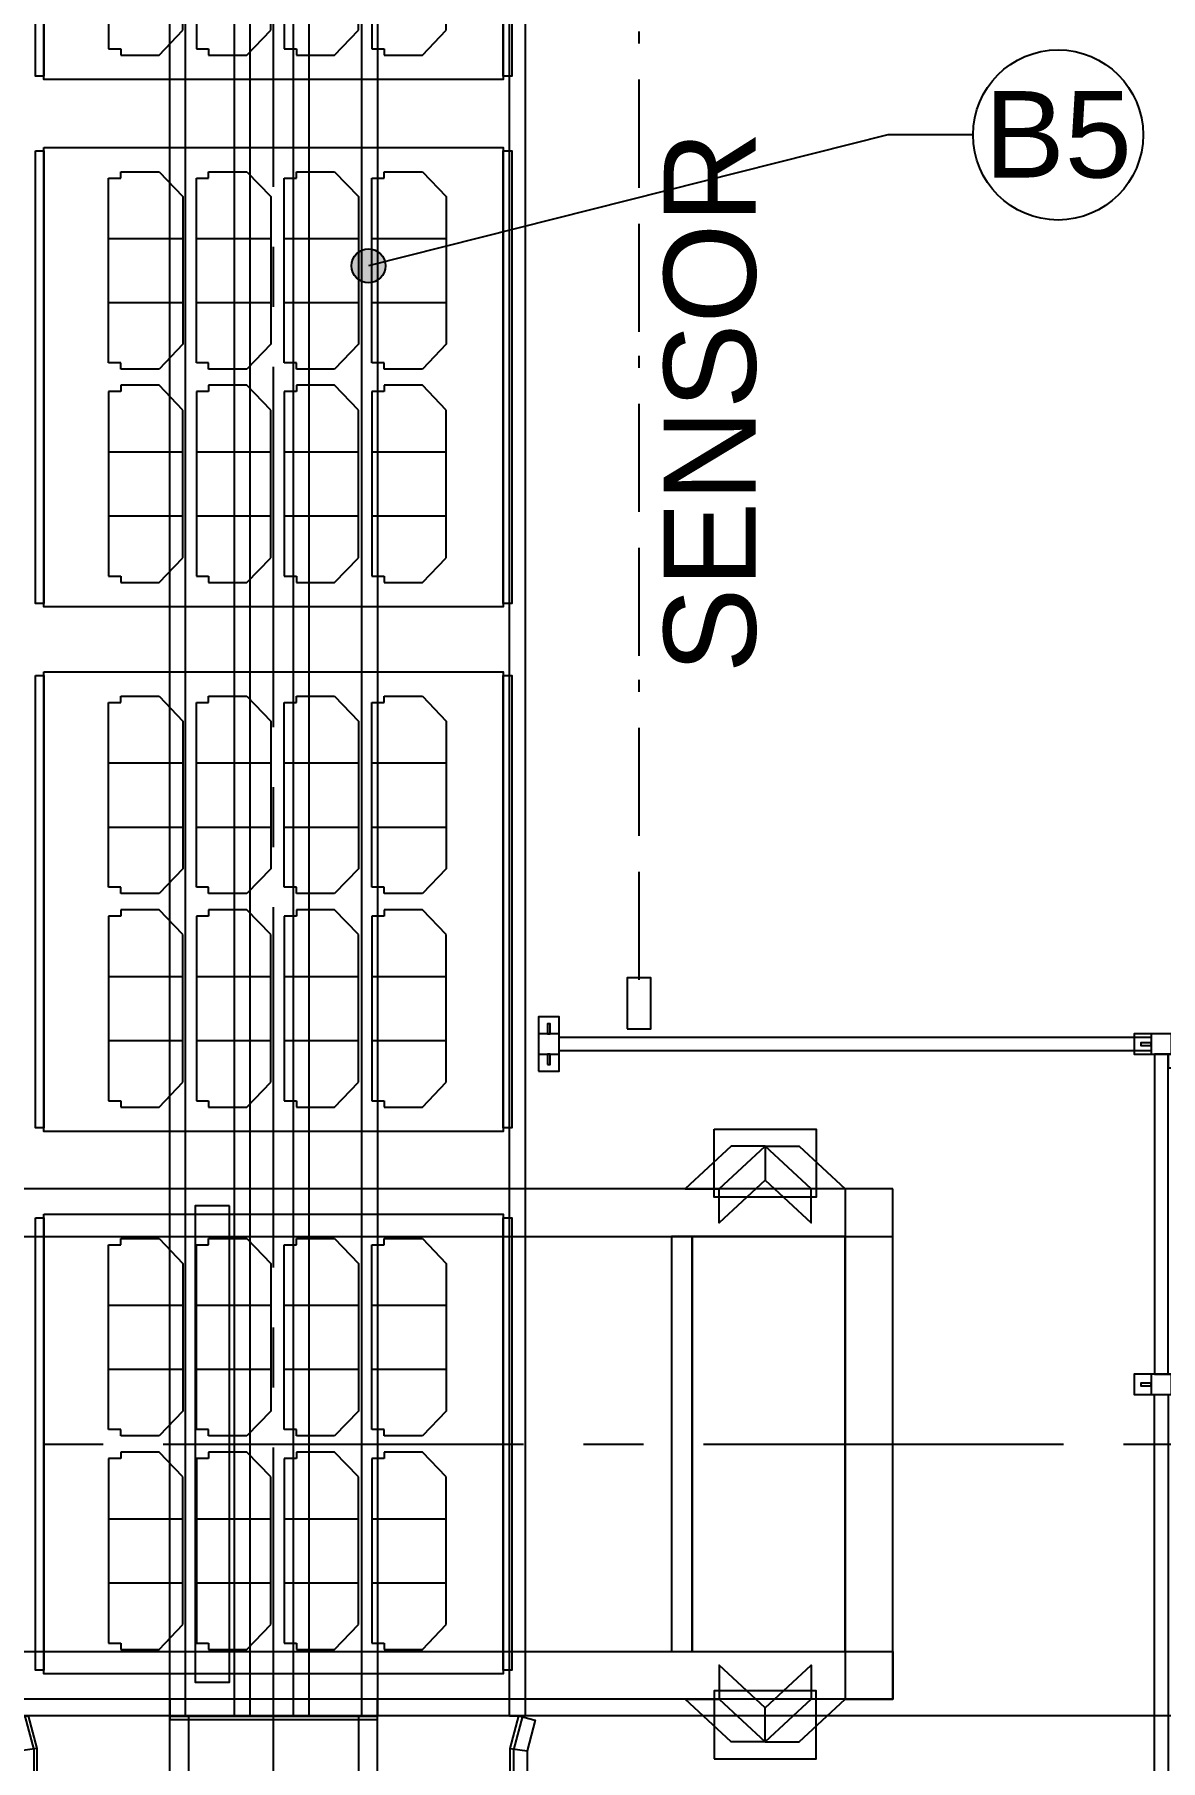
# Model space of a CAD drawing. Extents: x -115306 to 97263, y 46189 to 262006.
# Drawn here: x -39797 to -36488, y 240056 to 245128 of the extents above; entities that cross this region are included whole.
import ezdxf

# ---------------------------------------------------------------- set-up
doc = ezdxf.new("R2010")
doc.units = 0
doc.header["$LTSCALE"] = 508
for name, pattern in [('STYLE_02', [0.694427, 0.486069, -0.208359]), ('STYLE_06', [3.125, 2.083359, -0.347214, 0.347214, -0.347214]), ('STYLE_07', [1.875, 0.625, -0.208282, 0.625, -0.208359, 0.069427, -0.138931])]:
    doc.linetypes.add(name, pattern=pattern)
doc.layers.add('CERCHAS', color=211, linetype='CONTINUOUS')
doc.layers.add('INSTALACION_NUEVA', color=7, linetype='CONTINUOUS')
doc.styles.add('ARIAL', font='arial.ttf')

# ---------------------------------------------------------------- blocks, each defined once
blk = doc.blocks.new('*U509')
at = {"layer": 'INSTALACION_NUEVA', "color": 7, "linetype": 'Continuous'}
for points in [[(-14194.3, 16264), (-14194.3, 16364), (-14329.3, 16489), (-14329.3, 16389)], [(-14194.3, 16264), (-14194.3, 16364), (-14059.3, 16489), (-14059.3, 16389)], [(-14429.3, 16389), (-14329.3, 16389), (-14194.3, 16264), (-14294.3, 16264)], [(-14344.3, 16214), (-14044.3, 16214), (-14044.3, 16414), (-14344.3, 16414)], [(-13959.3, 16389), (-14059.3, 16389), (-14194.3, 16264), (-14094.3, 16264)]]:
    blk.add_lwpolyline(points, close=True, dxfattribs=at)
blk = doc.blocks.new('*U510')
at = {"layer": 'INSTALACION_NUEVA', "color": 7, "linetype": 'Continuous'}
for points in [[(-14344.3, 18064), (-14044.3, 18064), (-14044.3, 17864), (-14344.3, 17864)], [(-14429.3, 17889), (-14329.3, 17889), (-14194.3, 18014), (-14294.3, 18014)], [(-14194.3, 18014), (-14194.3, 17914), (-14329.3, 17789), (-14329.3, 17889)], [(-13959.3, 17889), (-14059.3, 17889), (-14194.3, 18014), (-14094.3, 18014)], [(-14194.3, 18014), (-14194.3, 17914), (-14059.3, 17789), (-14059.3, 17889)]]:
    blk.add_lwpolyline(points, close=True, dxfattribs=at)
blk = doc.blocks.new('*U512')
at = {"layer": 'INSTALACION_NUEVA', "color": 7, "linetype": 'Continuous'}
for points in [[(-13819.3, 17889), (-19369.3, 17889), (-19369.3, 17749), (-13819.3, 17749)], [(-13819.3, 17889), (-13959.3, 17889), (-13959.3, 16389), (-13819.3, 16389)], [(-15769.3, 17839), (-15869.3, 17839), (-15869.3, 16439), (-15769.3, 16439)], [(-14409.3, 17749), (-14469.3, 17749), (-14469.3, 16529), (-14409.3, 16529)], [(-13959.3, 17749), (-14409.3, 17749), (-14409.3, 16529), (-13959.3, 16529)], [(-13819.3, 16389), (-19369.3, 16389), (-19369.3, 16529), (-13819.3, 16529)]]:
    blk.add_lwpolyline(points, close=True, dxfattribs=at)
at = {"layer": 'INSTALACION_NUEVA', "color": 7}
for name in ['*U510', '*U509']:
    blk.add_blockref(name, (0, 0), dxfattribs=at)
blk = doc.blocks.new('*U291')
at = {"layer": 'INSTALACION_NUEVA', "color": 1, "linetype": 'Continuous'}
for p, q in [((-16124.3, 17096.7), (-16124.3, 16554.1)), ((-16088.3, 17096.7), (-16124.3, 17096.7)), ((-16088.3, 17115.4), (-16088.3, 17096.7)), ((-16054.6, 17115.4), (-16088.3, 17115.4)), ((-16009.6, 17115.4), (-16054.6, 17115.4)), ((-15975.8, 17115.4), (-16009.6, 17115.4)), ((-15905.6, 17042.4), (-15975.8, 17115.4)), ((-15905.6, 16608.4), (-15905.6, 17042.4)), ((-16124.3, 16919.6), (-15905.6, 16919.6)), ((-16124.3, 16731.2), (-15905.6, 16731.2)), ((-15975.8, 16535.4), (-15905.6, 16608.4)), ((-16124.3, 16554.1), (-16088.3, 16554.1)), ((-16088.3, 16554.1), (-16088.3, 16535.4)), ((-16088.3, 16535.4), (-16054.6, 16535.4)), ((-16054.6, 16535.4), (-16009.6, 16535.4)), ((-16009.6, 16535.4), (-15975.8, 16535.4))]:
    blk.add_line(p, q, dxfattribs=at)
blk = doc.blocks.new('*U292')
at = {"layer": 'INSTALACION_NUEVA', "color": 1, "linetype": 'Continuous'}
for p, q in [((-15866.3, 17096.7), (-15866.3, 16554.1)), ((-15830.3, 17096.7), (-15866.3, 17096.7)), ((-15830.3, 17115.4), (-15830.3, 17096.7)), ((-15796.6, 17115.4), (-15830.3, 17115.4)), ((-15751.6, 17115.4), (-15796.6, 17115.4)), ((-15717.8, 17115.4), (-15751.6, 17115.4)), ((-15647.6, 17042.4), (-15717.8, 17115.4)), ((-15647.6, 16608.4), (-15647.6, 17042.4)), ((-15866.3, 16919.6), (-15647.6, 16919.6)), ((-15866.3, 16731.2), (-15647.6, 16731.2)), ((-15717.8, 16535.4), (-15647.6, 16608.4)), ((-15866.3, 16554.1), (-15830.3, 16554.1)), ((-15830.3, 16554.1), (-15830.3, 16535.4)), ((-15830.3, 16535.4), (-15796.6, 16535.4)), ((-15796.6, 16535.4), (-15751.6, 16535.4)), ((-15751.6, 16535.4), (-15717.8, 16535.4))]:
    blk.add_line(p, q, dxfattribs=at)
blk = doc.blocks.new('*U293')
at = {"layer": 'INSTALACION_NUEVA', "color": 1, "linetype": 'Continuous'}
for p, q in [((-15608.3, 17096.7), (-15608.3, 16554.1)), ((-15572.3, 17096.7), (-15608.3, 17096.7)), ((-15572.3, 17115.4), (-15572.3, 17096.7)), ((-15538.6, 17115.4), (-15572.3, 17115.4)), ((-15493.6, 17115.4), (-15538.6, 17115.4)), ((-15459.8, 17115.4), (-15493.6, 17115.4)), ((-15389.6, 17042.4), (-15459.8, 17115.4)), ((-15389.6, 16608.4), (-15389.6, 17042.4)), ((-15608.3, 16919.6), (-15389.6, 16919.6)), ((-15608.3, 16731.2), (-15389.6, 16731.2)), ((-15459.8, 16535.4), (-15389.6, 16608.4)), ((-15608.3, 16554.1), (-15572.3, 16554.1)), ((-15572.3, 16554.1), (-15572.3, 16535.4)), ((-15572.3, 16535.4), (-15538.6, 16535.4)), ((-15538.6, 16535.4), (-15493.6, 16535.4)), ((-15493.6, 16535.4), (-15459.8, 16535.4))]:
    blk.add_line(p, q, dxfattribs=at)
blk = doc.blocks.new('*U294')
at = {"layer": 'INSTALACION_NUEVA', "color": 1, "linetype": 'Continuous'}
for p, q in [((-15350.3, 17096.7), (-15350.3, 16554.1)), ((-15314.3, 17096.7), (-15350.3, 17096.7)), ((-15314.3, 17115.4), (-15314.3, 17096.7)), ((-15280.6, 17115.4), (-15314.3, 17115.4)), ((-15235.6, 17115.4), (-15280.6, 17115.4)), ((-15201.8, 17115.4), (-15235.6, 17115.4)), ((-15131.6, 17042.4), (-15201.8, 17115.4)), ((-15131.6, 16608.4), (-15131.6, 17042.4)), ((-15350.3, 16919.6), (-15131.6, 16919.6)), ((-15350.3, 16731.2), (-15131.6, 16731.2)), ((-15201.8, 16535.4), (-15131.6, 16608.4)), ((-15350.3, 16554.1), (-15314.3, 16554.1)), ((-15314.3, 16554.1), (-15314.3, 16535.4)), ((-15314.3, 16535.4), (-15280.6, 16535.4)), ((-15280.6, 16535.4), (-15235.6, 16535.4)), ((-15235.6, 16535.4), (-15201.8, 16535.4))]:
    blk.add_line(p, q, dxfattribs=at)
blk = doc.blocks.new('*U295')
at = {"layer": 'INSTALACION_NUEVA', "color": 1}
for name in ['*U291', '*U292', '*U293', '*U294']:
    blk.add_blockref(name, (0, 0), dxfattribs=at)
blk = doc.blocks.new('*U296')
at = {"layer": 'INSTALACION_NUEVA', "color": 1, "linetype": 'Continuous'}
for p, q in [((-16124.3, 17724), (-16088.3, 17724)), ((-16124.3, 17181.4), (-16124.3, 17724)), ((-16088.3, 17742.7), (-16054.6, 17742.7)), ((-16088.3, 17724), (-16088.3, 17742.7)), ((-16054.6, 17742.7), (-16009.6, 17742.7)), ((-16009.6, 17742.7), (-15975.8, 17742.7)), ((-15975.8, 17742.7), (-15905.6, 17669.7)), ((-15905.6, 17669.7), (-15905.6, 17235.6)), ((-16124.3, 17546.8), (-15905.6, 17546.8)), ((-16124.3, 17358.5), (-15905.6, 17358.5)), ((-15905.6, 17235.6), (-15975.8, 17162.7)), ((-16088.3, 17181.4), (-16124.3, 17181.4)), ((-16088.3, 17162.7), (-16088.3, 17181.4)), ((-16054.6, 17162.7), (-16088.3, 17162.7)), ((-16009.6, 17162.7), (-16054.6, 17162.7)), ((-15975.8, 17162.7), (-16009.6, 17162.7))]:
    blk.add_line(p, q, dxfattribs=at)
blk = doc.blocks.new('*U297')
at = {"layer": 'INSTALACION_NUEVA', "color": 1, "linetype": 'Continuous'}
for p, q in [((-15866.3, 17724), (-15830.3, 17724)), ((-15866.3, 17181.4), (-15866.3, 17724)), ((-15830.3, 17742.7), (-15796.6, 17742.7)), ((-15830.3, 17724), (-15830.3, 17742.7)), ((-15796.6, 17742.7), (-15751.6, 17742.7)), ((-15751.6, 17742.7), (-15717.8, 17742.7)), ((-15717.8, 17742.7), (-15647.6, 17669.7)), ((-15647.6, 17669.7), (-15647.6, 17235.6)), ((-15866.3, 17546.8), (-15647.6, 17546.8)), ((-15866.3, 17358.5), (-15647.6, 17358.5)), ((-15647.6, 17235.6), (-15717.8, 17162.7)), ((-15830.3, 17181.4), (-15866.3, 17181.4)), ((-15830.3, 17162.7), (-15830.3, 17181.4)), ((-15796.6, 17162.7), (-15830.3, 17162.7)), ((-15751.6, 17162.7), (-15796.6, 17162.7)), ((-15717.8, 17162.7), (-15751.6, 17162.7))]:
    blk.add_line(p, q, dxfattribs=at)
blk = doc.blocks.new('*U298')
at = {"layer": 'INSTALACION_NUEVA', "color": 1, "linetype": 'Continuous'}
for p, q in [((-15608.3, 17724), (-15572.3, 17724)), ((-15608.3, 17181.4), (-15608.3, 17724)), ((-15572.3, 17742.7), (-15538.6, 17742.7)), ((-15572.3, 17724), (-15572.3, 17742.7)), ((-15538.6, 17742.7), (-15493.6, 17742.7)), ((-15493.6, 17742.7), (-15459.8, 17742.7)), ((-15459.8, 17742.7), (-15389.6, 17669.7)), ((-15389.6, 17669.7), (-15389.6, 17235.6)), ((-15608.3, 17546.8), (-15389.6, 17546.8)), ((-15608.3, 17358.5), (-15389.6, 17358.5)), ((-15389.6, 17235.6), (-15459.8, 17162.7)), ((-15572.3, 17181.4), (-15608.3, 17181.4)), ((-15572.3, 17162.7), (-15572.3, 17181.4)), ((-15538.6, 17162.7), (-15572.3, 17162.7)), ((-15493.6, 17162.7), (-15538.6, 17162.7)), ((-15459.8, 17162.7), (-15493.6, 17162.7))]:
    blk.add_line(p, q, dxfattribs=at)
blk = doc.blocks.new('*U299')
at = {"layer": 'INSTALACION_NUEVA', "color": 1, "linetype": 'Continuous'}
for p, q in [((-15350.3, 17724), (-15314.3, 17724)), ((-15350.3, 17181.4), (-15350.3, 17724)), ((-15314.3, 17742.7), (-15280.6, 17742.7)), ((-15314.3, 17724), (-15314.3, 17742.7)), ((-15280.6, 17742.7), (-15235.6, 17742.7)), ((-15235.6, 17742.7), (-15201.8, 17742.7)), ((-15201.8, 17742.7), (-15131.6, 17669.7)), ((-15131.6, 17669.7), (-15131.6, 17235.6)), ((-15350.3, 17546.8), (-15131.6, 17546.8)), ((-15350.3, 17358.5), (-15131.6, 17358.5)), ((-15131.6, 17235.6), (-15201.8, 17162.7)), ((-15314.3, 17181.4), (-15350.3, 17181.4)), ((-15314.3, 17162.7), (-15314.3, 17181.4)), ((-15280.6, 17162.7), (-15314.3, 17162.7)), ((-15235.6, 17162.7), (-15280.6, 17162.7)), ((-15201.8, 17162.7), (-15235.6, 17162.7))]:
    blk.add_line(p, q, dxfattribs=at)
blk = doc.blocks.new('*U300')
at = {"layer": 'INSTALACION_NUEVA', "color": 1}
for name in ['*U296', '*U297', '*U298', '*U299']:
    blk.add_blockref(name, (0, 0), dxfattribs=at)
blk = doc.blocks.new('*U301')
at = {"layer": 'INSTALACION_NUEVA', "color": 4, "linetype": 'Continuous'}
for points in [[(-16339.3, 17804), (-16314.3, 17804), (-16314.3, 16474), (-16339.3, 16474)], [(-16314.3, 17814), (-14964.3, 17814), (-14964.3, 16464), (-16314.3, 16464)], [(-14964.3, 17804), (-14939.3, 17804), (-14939.3, 16474), (-14964.3, 16474)]]:
    blk.add_lwpolyline(points, close=True, dxfattribs=at)
at = {"layer": 'INSTALACION_NUEVA', "color": 4}
for name in ['*U300', '*U295']:
    blk.add_blockref(name, (0, 0), dxfattribs=at)
blk = doc.blocks.new('*U287')
at = {"layer": 'INSTALACION_NUEVA', "color": 7, "linetype": 'Continuous'}
for points in [[(-15899.3, 25189), (-15899.3, 16339), (-15944.3, 16339), (-15944.3, 25189)], [(-15708.6, 25189), (-15708.6, 16339), (-15754.6, 16339), (-15754.6, 25189)], [(-15535.6, 25189), (-15535.6, 16339), (-15580.6, 16339), (-15580.6, 25189)], [(-15334.3, 25189), (-15334.3, 16339), (-15380.3, 16339), (-15380.3, 25189)], [(-14945.6, 16339), (-14945.6, 22289), (-14899.6, 22289), (-14899.6, 16339)], [(-15334.3, 16389), (-15944.3, 16389), (-15944.3, 16339), (-15334.3, 16339)]]:
    blk.add_lwpolyline(points, close=True, dxfattribs=at)
blk = doc.blocks.new('*U288')
at = {"layer": 'INSTALACION_NUEVA', "color": 4}
blk.add_blockref('*U287', (0, 0), dxfattribs=at)
blk = doc.blocks.new('*U273')
at = {"layer": 'INSTALACION_NUEVA', "color": 5, "linetype": 'Continuous'}
for points in [[(-12950.2, 18284.2), (-12950.2, 18344.2), (-13110.2, 18344.2), (-13110.2, 18284.2)], [(-13060.2, 18310.2), (-13060.2, 18318.2), (-13090.2, 18318.2), (-13090.2, 18310.2)], [(-13000.2, 18284.2), (-13000.2, 18344.2), (-13060.2, 18344.2), (-13060.2, 18284.2)], [(-12970.2, 18310.2), (-12970.2, 18318.2), (-13000.2, 18318.2), (-13000.2, 18310.2)]]:
    blk.add_lwpolyline(points, close=True, dxfattribs=at)
blk = doc.blocks.new('*U274')
at = {"layer": 'INSTALACION_NUEVA', "color": 5, "linetype": 'Continuous'}
for points in [[(-12950.2, 17284.2), (-12950.2, 17344.2), (-13110.2, 17344.2), (-13110.2, 17284.2)], [(-13060.2, 17310.2), (-13060.2, 17318.2), (-13090.2, 17318.2), (-13090.2, 17310.2)], [(-13000.2, 17284.2), (-13000.2, 17344.2), (-13060.2, 17344.2), (-13060.2, 17284.2)], [(-12970.2, 17310.2), (-12970.2, 17318.2), (-13000.2, 17318.2), (-13000.2, 17310.2)]]:
    blk.add_lwpolyline(points, close=True, dxfattribs=at)
blk = doc.blocks.new('*U275')
at = {"layer": 'INSTALACION_NUEVA', "color": 5, "linetype": 'Continuous'}
for points in [[(-12950.2, 15784.2), (-12950.2, 15844.2), (-13110.2, 15844.2), (-13110.2, 15784.2)], [(-13000.2, 15784.2), (-13000.2, 15844.2), (-13060.2, 15844.2), (-13060.2, 15784.2)], [(-13060.2, 15810.2), (-13060.2, 15818.2), (-13090.2, 15818.2), (-13090.2, 15810.2)], [(-12970.2, 15810.2), (-12970.2, 15818.2), (-13000.2, 15818.2), (-13000.2, 15810.2)]]:
    blk.add_lwpolyline(points, close=True, dxfattribs=at)
blk = doc.blocks.new('*U276')
at = {"layer": 'INSTALACION_NUEVA', "color": 5, "linetype": 'Continuous'}
blk.add_lwpolyline([(-13010.2, 18284.2), (-13050.2, 18284.2), (-13050.2, 17344.2), (-13010.2, 17344.2)], close=True, dxfattribs=at)
at = {"layer": 'INSTALACION_NUEVA', "color": 4, "linetype": 'STYLE_02'}
blk.add_lwpolyline([(-13010.2, 18284.2), (-13010.2, 18244.2), (-12070.2, 18244.2), (-12070.2, 18284.2)], close=True, dxfattribs=at)
blk.add_arc((-13010.2, 18284.2), 940, 270, 0, dxfattribs=at)
blk = doc.blocks.new('*U277')
at = {"layer": 'INSTALACION_NUEVA', "color": 5, "linetype": 'Continuous'}
for points in [[(-14860.2, 15734.2), (-14800.2, 15734.2), (-14800.2, 15894.2), (-14860.2, 15894.2)], [(-14860.2, 15784.2), (-14800.2, 15784.2), (-14800.2, 15844.2), (-14860.2, 15844.2)], [(-14834.2, 15844.2), (-14826.2, 15844.2), (-14826.2, 15874.2), (-14834.2, 15874.2)], [(-14834.2, 15754.2), (-14826.2, 15754.2), (-14826.2, 15784.2), (-14834.2, 15784.2)]]:
    blk.add_lwpolyline(points, close=True, dxfattribs=at)
blk = doc.blocks.new('*U278')
at = {"layer": 'INSTALACION_NUEVA', "color": 5, "linetype": 'Continuous'}
for points in [[(-14860.2, 18234.2), (-14800.2, 18234.2), (-14800.2, 18394.2), (-14860.2, 18394.2)], [(-14834.2, 18344.2), (-14826.2, 18344.2), (-14826.2, 18374.2), (-14834.2, 18374.2)], [(-14860.2, 18284.2), (-14800.2, 18284.2), (-14800.2, 18344.2), (-14860.2, 18344.2)], [(-14834.2, 18254.2), (-14826.2, 18254.2), (-14826.2, 18284.2), (-14834.2, 18284.2)]]:
    blk.add_lwpolyline(points, close=True, dxfattribs=at)
blk = doc.blocks.new('*U279')
at = {"layer": 'INSTALACION_NUEVA', "color": 5, "linetype": 'Continuous'}
for points in [[(-14800.2, 18334.2), (-13060.2, 18334.2), (-13060.2, 18294.2), (-14800.2, 18294.2)], [(-13050.2, 15844.2), (-13050.2, 17284.2), (-13010.2, 17284.2), (-13010.2, 15844.2)], [(-14800.2, 15834.2), (-13060.2, 15834.2), (-13060.2, 15794.2), (-14800.2, 15794.2)]]:
    blk.add_lwpolyline(points, close=True, dxfattribs=at)
at = {"layer": 'INSTALACION_NUEVA', "color": 4}
for name in ['*U278', '*U273', '*U274', '*U277', '*U275']:
    blk.add_blockref(name, (0, 0), dxfattribs=at)
at = {"layer": 'INSTALACION_NUEVA', "color": 7}
blk.add_blockref('*U276', (0, 0), dxfattribs=at)
blk = doc.blocks.new('*U280')
at = {"layer": 'INSTALACION_NUEVA', "color": 7, "linetype": 'Continuous'}
for p, q in [((-15334.3, 15134.9), (-14781.8, 15134.9)), ((-14816.8, 15029.9), (-15334.3, 15029.9))]:
    blk.add_line(p, q, dxfattribs=at)
for points in [[(-15334.3, 15022.4), (-15334.3, 15142.4), (-14779.3, 15142.4), (-14819.3, 15022.4)], [(-14779.3, 15142.4), (-14819.3, 15022.4), (-14809.2, 15019), (-14769.2, 15139)]]:
    blk.add_lwpolyline(points, close=True, dxfattribs=at)
blk = doc.blocks.new('*U281')
at = {"layer": 'INSTALACION_NUEVA', "color": 7, "linetype": 'Continuous'}
for p, q in [((-16461.8, 15641.5), (-15944.3, 15641.5)), ((-15944.3, 15536.5), (-16496.8, 15536.5))]:
    blk.add_line(p, q, dxfattribs=at)
for points in [[(-16499.3, 15529), (-16459.3, 15649), (-16469.5, 15652.4), (-16509.5, 15532.4)], [(-15944.3, 15649), (-15944.3, 15529), (-16499.3, 15529), (-16459.3, 15649)]]:
    blk.add_lwpolyline(points, close=True, dxfattribs=at)
blk = doc.blocks.new('*U282')
at = {"layer": 'INSTALACION_NUEVA', "color": 7, "linetype": 'Continuous'}
blk.add_line((-16354.7, 11639), (-16354.7, 12439), dxfattribs=at)
blk.add_lwpolyline([(-16397.1, 12439), (-16347.1, 12439), (-16347.1, 11650.4), (-16347.1, 11639), (-16397.1, 11639), (-16397.1, 11650.4)], close=True, dxfattribs=at)
blk = doc.blocks.new('*U283')
at = {"layer": 'INSTALACION_NUEVA', "color": 7, "linetype": 'Continuous'}
blk.add_line((-14924, 11639), (-14924, 12439), dxfattribs=at)
blk.add_lwpolyline([(-14881.5, 12439), (-14931.5, 12439), (-14931.5, 11650.4), (-14931.5, 11639), (-14881.5, 11639), (-14881.5, 11650.4)], close=True, dxfattribs=at)
blk = doc.blocks.new('*U284')
at = {"layer": 'INSTALACION_NUEVA', "color": 7, "linetype": 'Continuous'}
for p, q in [((-14908.1, 16339.2), (-14934.3, 16240.3)), ((-14944.3, 16244), (-14894.3, 16237.5)), ((-14934.3, 16240.3), (-14934.3, 14144))]:
    blk.add_line(p, q, dxfattribs=at)
blk.add_lwpolyline([(-14918.7, 16340.7), (-14870.3, 16327.9), (-14894.3, 16237.5), (-14894.3, 14844), (-14894.3, 14144), (-14944.3, 14144), (-14944.3, 14844), (-14944.3, 16244)], close=True, dxfattribs=at)
blk = doc.blocks.new('*U285')
at = {"layer": 'INSTALACION_NUEVA', "color": 7, "linetype": 'Continuous'}
for p, q in [((-16370.6, 16339.2), (-16344.3, 16240.3)), ((-16334.3, 16244), (-16384.3, 16237.5)), ((-16344.3, 16240.3), (-16344.3, 14144))]:
    blk.add_line(p, q, dxfattribs=at)
blk.add_lwpolyline([(-16360, 16340.7), (-16408.3, 16327.9), (-16384.3, 16237.5), (-16384.3, 14844), (-16384.3, 14144), (-16334.3, 14144), (-16334.3, 14844), (-16334.3, 16244)], close=True, dxfattribs=at)
blk = doc.blocks.new('*U286')
at = {"layer": 'INSTALACION_NUEVA', "color": 7, "linetype": 'Continuous'}
for points in [[(-15334.3, 16339), (-15944.3, 16339), (-15944.3, 16329), (-15334.3, 16329)], [(-15889.3, 16339), (-15889.3, 11639), (-15944.3, 11639), (-15944.3, 16339)], [(-15389.3, 16339), (-15389.3, 11639), (-15334.3, 11639), (-15334.3, 16339)], [(-15944.3, 16047), (-15944.3, 11907), (-15984.3, 11907), (-15984.3, 16047)], [(-15334.3, 16047), (-15334.3, 11907), (-15294.3, 11907), (-15294.3, 16047)], [(-15944.3, 15899), (-15944.3, 15839), (-16369.3, 15839), (-16369.3, 15899)], [(-14909.3, 15899), (-15334.3, 15899), (-15334.3, 15839), (-14909.3, 15839)], [(-15349.3, 15769), (-15939.3, 15769), (-15939.3, 15709), (-15349.3, 15709)], [(-15866.8, 15614), (-15966.8, 15614), (-15966.8, 15464), (-15866.8, 15464)], [(-15339.3, 15579), (-15939.3, 15579), (-15939.3, 15499), (-15339.3, 15499)], [(-15311.8, 15614), (-15311.8, 15464), (-15411.8, 15464), (-15411.8, 15614)], [(-15349.3, 14869), (-15939.3, 14869), (-15939.3, 14809), (-15349.3, 14809)], [(-15866.8, 14414), (-15966.8, 14414), (-15966.8, 14264), (-15866.8, 14264)], [(-15311.8, 14414), (-15311.8, 14264), (-15411.8, 14264), (-15411.8, 14414)], [(-15339.3, 14379), (-15939.3, 14379), (-15939.3, 14299), (-15339.3, 14299)], [(-16339.3, 14184), (-16394.3, 14239), (-15994.3, 14239), (-15944.3, 14239), (-15944.3, 14184), (-15994.3, 14184)], [(-16394.3, 14239), (-16339.3, 14184), (-16339.3, 12294), (-16394.3, 12239), (-16394.3, 12239), (-16394.3, 14239)], [(-15284.3, 14239), (-14884.3, 14239), (-14939.3, 14184), (-15284.3, 14184), (-15334.3, 14184), (-15334.3, 14239)], [(-14884.3, 14239), (-14939.3, 14184), (-14939.3, 12294), (-14884.3, 12239), (-14884.3, 12239), (-14884.3, 14239)], [(-15349.3, 13869), (-15939.3, 13869), (-15939.3, 13809), (-15349.3, 13809)], [(-15349.3, 12869), (-15939.3, 12869), (-15939.3, 12809), (-15349.3, 12809)], [(-15866.8, 12714), (-15966.8, 12714), (-15966.8, 12564), (-15866.8, 12564)], [(-15311.8, 12714), (-15311.8, 12564), (-15411.8, 12564), (-15411.8, 12714)], [(-15339.3, 12679), (-15939.3, 12679), (-15939.3, 12599), (-15339.3, 12599)], [(-15994.3, 12239), (-16394.3, 12239), (-16339.3, 12294), (-15994.3, 12294), (-15944.3, 12294), (-15944.3, 12239)], [(-14939.3, 12294), (-14884.3, 12239), (-15284.3, 12239), (-15334.3, 12239), (-15334.3, 12294), (-15284.3, 12294)], [(-15334.3, 11649), (-15944.3, 11649), (-15944.3, 11639), (-15334.3, 11639)]]:
    blk.add_lwpolyline(points, close=True, dxfattribs=at)
at = {"layer": 'INSTALACION_NUEVA', "color": 7}
for name in ['*U285', '*U284', '*U281', '*U280', '*U282', '*U283']:
    blk.add_blockref(name, (0, 0), dxfattribs=at)
blk = doc.blocks.new('*U536')
at = {"layer": 'INSTALACION_NUEVA', "color": 1, "linetype": 'Continuous'}
for p, q in [((-16088.3, 20250.4), (-16088.3, 20231.7)), ((-16054.6, 20250.4), (-16088.3, 20250.4)), ((-16009.6, 20250.4), (-16054.6, 20250.4)), ((-15975.8, 20250.4), (-16009.6, 20250.4)), ((-15905.6, 20177.4), (-15975.8, 20250.4)), ((-16124.3, 20231.7), (-16124.3, 19689.1)), ((-16088.3, 20231.7), (-16124.3, 20231.7)), ((-15905.6, 19743.4), (-15905.6, 20177.4)), ((-16124.3, 20054.6), (-15905.6, 20054.6)), ((-16124.3, 19866.2), (-15905.6, 19866.2)), ((-15975.8, 19670.4), (-15905.6, 19743.4)), ((-16124.3, 19689.1), (-16088.3, 19689.1)), ((-16088.3, 19689.1), (-16088.3, 19670.4)), ((-16088.3, 19670.4), (-16054.6, 19670.4)), ((-16054.6, 19670.4), (-16009.6, 19670.4)), ((-16009.6, 19670.4), (-15975.8, 19670.4))]:
    blk.add_line(p, q, dxfattribs=at)
blk = doc.blocks.new('*U537')
at = {"layer": 'INSTALACION_NUEVA', "color": 1, "linetype": 'Continuous'}
for p, q in [((-15830.3, 20250.4), (-15830.3, 20231.7)), ((-15796.6, 20250.4), (-15830.3, 20250.4)), ((-15751.6, 20250.4), (-15796.6, 20250.4)), ((-15717.8, 20250.4), (-15751.6, 20250.4)), ((-15647.6, 20177.4), (-15717.8, 20250.4)), ((-15866.3, 20231.7), (-15866.3, 19689.1)), ((-15830.3, 20231.7), (-15866.3, 20231.7)), ((-15647.6, 19743.4), (-15647.6, 20177.4)), ((-15866.3, 20054.6), (-15647.6, 20054.6)), ((-15866.3, 19866.2), (-15647.6, 19866.2)), ((-15717.8, 19670.4), (-15647.6, 19743.4)), ((-15866.3, 19689.1), (-15830.3, 19689.1)), ((-15830.3, 19689.1), (-15830.3, 19670.4)), ((-15830.3, 19670.4), (-15796.6, 19670.4)), ((-15796.6, 19670.4), (-15751.6, 19670.4)), ((-15751.6, 19670.4), (-15717.8, 19670.4))]:
    blk.add_line(p, q, dxfattribs=at)
blk = doc.blocks.new('*U538')
at = {"layer": 'INSTALACION_NUEVA', "color": 1, "linetype": 'Continuous'}
for p, q in [((-15572.3, 20250.4), (-15572.3, 20231.7)), ((-15538.6, 20250.4), (-15572.3, 20250.4)), ((-15493.6, 20250.4), (-15538.6, 20250.4)), ((-15459.8, 20250.4), (-15493.6, 20250.4)), ((-15389.6, 20177.4), (-15459.8, 20250.4)), ((-15608.3, 20231.7), (-15608.3, 19689.1)), ((-15572.3, 20231.7), (-15608.3, 20231.7)), ((-15389.6, 19743.4), (-15389.6, 20177.4)), ((-15608.3, 20054.6), (-15389.6, 20054.6)), ((-15608.3, 19866.2), (-15389.6, 19866.2)), ((-15459.8, 19670.4), (-15389.6, 19743.4)), ((-15608.3, 19689.1), (-15572.3, 19689.1)), ((-15572.3, 19689.1), (-15572.3, 19670.4)), ((-15572.3, 19670.4), (-15538.6, 19670.4)), ((-15538.6, 19670.4), (-15493.6, 19670.4)), ((-15493.6, 19670.4), (-15459.8, 19670.4))]:
    blk.add_line(p, q, dxfattribs=at)
blk = doc.blocks.new('*U539')
at = {"layer": 'INSTALACION_NUEVA', "color": 1, "linetype": 'Continuous'}
for p, q in [((-15314.3, 20250.4), (-15314.3, 20231.7)), ((-15280.6, 20250.4), (-15314.3, 20250.4)), ((-15235.6, 20250.4), (-15280.6, 20250.4)), ((-15201.8, 20250.4), (-15235.6, 20250.4)), ((-15131.6, 20177.4), (-15201.8, 20250.4)), ((-15350.3, 20231.7), (-15350.3, 19689.1)), ((-15314.3, 20231.7), (-15350.3, 20231.7)), ((-15131.6, 19743.4), (-15131.6, 20177.4)), ((-15350.3, 20054.6), (-15131.6, 20054.6)), ((-15350.3, 19866.2), (-15131.6, 19866.2)), ((-15201.8, 19670.4), (-15131.6, 19743.4)), ((-15350.3, 19689.1), (-15314.3, 19689.1)), ((-15314.3, 19689.1), (-15314.3, 19670.4)), ((-15314.3, 19670.4), (-15280.6, 19670.4)), ((-15280.6, 19670.4), (-15235.6, 19670.4)), ((-15235.6, 19670.4), (-15201.8, 19670.4))]:
    blk.add_line(p, q, dxfattribs=at)
blk = doc.blocks.new('*U540')
at = {"layer": 'INSTALACION_NUEVA', "color": 1}
for name in ['*U536', '*U537', '*U538', '*U539']:
    blk.add_blockref(name, (0, 0), dxfattribs=at)
blk = doc.blocks.new('*U541')
at = {"layer": 'INSTALACION_NUEVA', "color": 1, "linetype": 'Continuous'}
for p, q in [((-16124.3, 20859), (-16088.3, 20859)), ((-16124.3, 20316.4), (-16124.3, 20859)), ((-16088.3, 20877.7), (-16054.6, 20877.7)), ((-16088.3, 20859), (-16088.3, 20877.7)), ((-16054.6, 20877.7), (-16009.6, 20877.7)), ((-16009.6, 20877.7), (-15975.8, 20877.7)), ((-15975.8, 20877.7), (-15905.6, 20804.7)), ((-15905.6, 20804.7), (-15905.6, 20370.6)), ((-16124.3, 20681.8), (-15905.6, 20681.8)), ((-16124.3, 20493.5), (-15905.6, 20493.5)), ((-15905.6, 20370.6), (-15975.8, 20297.7)), ((-16088.3, 20316.4), (-16124.3, 20316.4)), ((-16088.3, 20297.7), (-16088.3, 20316.4)), ((-16054.6, 20297.7), (-16088.3, 20297.7)), ((-16009.6, 20297.7), (-16054.6, 20297.7)), ((-15975.8, 20297.7), (-16009.6, 20297.7))]:
    blk.add_line(p, q, dxfattribs=at)
blk = doc.blocks.new('*U542')
at = {"layer": 'INSTALACION_NUEVA', "color": 1, "linetype": 'Continuous'}
for p, q in [((-15866.3, 20859), (-15830.3, 20859)), ((-15866.3, 20316.4), (-15866.3, 20859)), ((-15830.3, 20877.7), (-15796.6, 20877.7)), ((-15830.3, 20859), (-15830.3, 20877.7)), ((-15796.6, 20877.7), (-15751.6, 20877.7)), ((-15751.6, 20877.7), (-15717.8, 20877.7)), ((-15717.8, 20877.7), (-15647.6, 20804.7)), ((-15647.6, 20804.7), (-15647.6, 20370.6)), ((-15866.3, 20681.8), (-15647.6, 20681.8)), ((-15866.3, 20493.5), (-15647.6, 20493.5)), ((-15647.6, 20370.6), (-15717.8, 20297.7)), ((-15830.3, 20316.4), (-15866.3, 20316.4)), ((-15830.3, 20297.7), (-15830.3, 20316.4)), ((-15796.6, 20297.7), (-15830.3, 20297.7)), ((-15751.6, 20297.7), (-15796.6, 20297.7)), ((-15717.8, 20297.7), (-15751.6, 20297.7))]:
    blk.add_line(p, q, dxfattribs=at)
blk = doc.blocks.new('*U543')
at = {"layer": 'INSTALACION_NUEVA', "color": 1, "linetype": 'Continuous'}
for p, q in [((-15608.3, 20859), (-15572.3, 20859)), ((-15608.3, 20316.4), (-15608.3, 20859)), ((-15572.3, 20877.7), (-15538.6, 20877.7)), ((-15572.3, 20859), (-15572.3, 20877.7)), ((-15538.6, 20877.7), (-15493.6, 20877.7)), ((-15493.6, 20877.7), (-15459.8, 20877.7)), ((-15459.8, 20877.7), (-15389.6, 20804.7)), ((-15389.6, 20804.7), (-15389.6, 20370.6)), ((-15608.3, 20681.8), (-15389.6, 20681.8)), ((-15608.3, 20493.5), (-15389.6, 20493.5)), ((-15389.6, 20370.6), (-15459.8, 20297.7)), ((-15572.3, 20316.4), (-15608.3, 20316.4)), ((-15572.3, 20297.7), (-15572.3, 20316.4)), ((-15538.6, 20297.7), (-15572.3, 20297.7)), ((-15493.6, 20297.7), (-15538.6, 20297.7)), ((-15459.8, 20297.7), (-15493.6, 20297.7))]:
    blk.add_line(p, q, dxfattribs=at)
blk = doc.blocks.new('*U544')
at = {"layer": 'INSTALACION_NUEVA', "color": 1, "linetype": 'Continuous'}
for p, q in [((-15350.3, 20859), (-15314.3, 20859)), ((-15350.3, 20316.4), (-15350.3, 20859)), ((-15314.3, 20877.7), (-15280.6, 20877.7)), ((-15314.3, 20859), (-15314.3, 20877.7)), ((-15280.6, 20877.7), (-15235.6, 20877.7)), ((-15235.6, 20877.7), (-15201.8, 20877.7)), ((-15201.8, 20877.7), (-15131.6, 20804.7)), ((-15131.6, 20804.7), (-15131.6, 20370.6)), ((-15350.3, 20681.8), (-15131.6, 20681.8)), ((-15350.3, 20493.5), (-15131.6, 20493.5)), ((-15131.6, 20370.6), (-15201.8, 20297.7)), ((-15314.3, 20316.4), (-15350.3, 20316.4)), ((-15314.3, 20297.7), (-15314.3, 20316.4)), ((-15280.6, 20297.7), (-15314.3, 20297.7)), ((-15235.6, 20297.7), (-15280.6, 20297.7)), ((-15201.8, 20297.7), (-15235.6, 20297.7))]:
    blk.add_line(p, q, dxfattribs=at)
blk = doc.blocks.new('*U545')
at = {"layer": 'INSTALACION_NUEVA', "color": 1}
for name in ['*U541', '*U542', '*U543', '*U544']:
    blk.add_blockref(name, (0, 0), dxfattribs=at)
blk = doc.blocks.new('*U546')
at = {"layer": 'INSTALACION_NUEVA', "color": 4, "linetype": 'Continuous'}
for points in [[(-16314.3, 20949), (-14964.3, 20949), (-14964.3, 19599), (-16314.3, 19599)], [(-16339.3, 20939), (-16314.3, 20939), (-16314.3, 19609), (-16339.3, 19609)], [(-14964.3, 20939), (-14939.3, 20939), (-14939.3, 19609), (-14964.3, 19609)]]:
    blk.add_lwpolyline(points, close=True, dxfattribs=at)
at = {"layer": 'INSTALACION_NUEVA', "color": 4}
for name in ['*U545', '*U540']:
    blk.add_blockref(name, (0, 0), dxfattribs=at)
blk = doc.blocks.new('*U313')
at = {"layer": 'INSTALACION_NUEVA', "color": 1, "linetype": 'Continuous'}
for p, q in [((-16124.3, 18690.3), (-16124.3, 18147.8)), ((-16088.3, 18690.3), (-16124.3, 18690.3)), ((-16088.3, 18709), (-16088.3, 18690.3)), ((-16054.6, 18709), (-16088.3, 18709)), ((-16009.6, 18709), (-16054.6, 18709)), ((-15975.8, 18709), (-16009.6, 18709)), ((-15905.6, 18636.1), (-15975.8, 18709)), ((-15905.6, 18202), (-15905.6, 18636.1)), ((-16124.3, 18513.2), (-15905.6, 18513.2)), ((-16124.3, 18324.9), (-15905.6, 18324.9)), ((-15975.8, 18129), (-15905.6, 18202)), ((-16124.3, 18147.8), (-16088.3, 18147.8)), ((-16088.3, 18147.8), (-16088.3, 18129)), ((-16088.3, 18129), (-16054.6, 18129)), ((-16054.6, 18129), (-16009.6, 18129)), ((-16009.6, 18129), (-15975.8, 18129))]:
    blk.add_line(p, q, dxfattribs=at)
blk = doc.blocks.new('*U314')
at = {"layer": 'INSTALACION_NUEVA', "color": 1, "linetype": 'Continuous'}
for p, q in [((-15866.3, 18690.3), (-15866.3, 18147.8)), ((-15830.3, 18690.3), (-15866.3, 18690.3)), ((-15830.3, 18709), (-15830.3, 18690.3)), ((-15796.6, 18709), (-15830.3, 18709)), ((-15751.6, 18709), (-15796.6, 18709)), ((-15717.8, 18709), (-15751.6, 18709)), ((-15647.6, 18636.1), (-15717.8, 18709)), ((-15647.6, 18202), (-15647.6, 18636.1)), ((-15866.3, 18513.2), (-15647.6, 18513.2)), ((-15866.3, 18324.9), (-15647.6, 18324.9)), ((-15717.8, 18129), (-15647.6, 18202)), ((-15866.3, 18147.8), (-15830.3, 18147.8)), ((-15830.3, 18147.8), (-15830.3, 18129)), ((-15830.3, 18129), (-15796.6, 18129)), ((-15796.6, 18129), (-15751.6, 18129)), ((-15751.6, 18129), (-15717.8, 18129))]:
    blk.add_line(p, q, dxfattribs=at)
blk = doc.blocks.new('*U315')
at = {"layer": 'INSTALACION_NUEVA', "color": 1, "linetype": 'Continuous'}
for p, q in [((-15608.3, 18690.3), (-15608.3, 18147.8)), ((-15572.3, 18690.3), (-15608.3, 18690.3)), ((-15572.3, 18709), (-15572.3, 18690.3)), ((-15538.6, 18709), (-15572.3, 18709)), ((-15493.6, 18709), (-15538.6, 18709)), ((-15459.8, 18709), (-15493.6, 18709)), ((-15389.6, 18636.1), (-15459.8, 18709)), ((-15389.6, 18202), (-15389.6, 18636.1)), ((-15608.3, 18513.2), (-15389.6, 18513.2)), ((-15608.3, 18324.9), (-15389.6, 18324.9)), ((-15459.8, 18129), (-15389.6, 18202)), ((-15608.3, 18147.8), (-15572.3, 18147.8)), ((-15572.3, 18147.8), (-15572.3, 18129)), ((-15572.3, 18129), (-15538.6, 18129)), ((-15538.6, 18129), (-15493.6, 18129)), ((-15493.6, 18129), (-15459.8, 18129))]:
    blk.add_line(p, q, dxfattribs=at)
blk = doc.blocks.new('*U316')
at = {"layer": 'INSTALACION_NUEVA', "color": 1, "linetype": 'Continuous'}
for p, q in [((-15350.3, 18690.3), (-15350.3, 18147.8)), ((-15314.3, 18690.3), (-15350.3, 18690.3)), ((-15314.3, 18709), (-15314.3, 18690.3)), ((-15280.6, 18709), (-15314.3, 18709)), ((-15235.6, 18709), (-15280.6, 18709)), ((-15201.8, 18709), (-15235.6, 18709)), ((-15131.6, 18636.1), (-15201.8, 18709)), ((-15131.6, 18202), (-15131.6, 18636.1)), ((-15350.3, 18513.2), (-15131.6, 18513.2)), ((-15350.3, 18324.9), (-15131.6, 18324.9)), ((-15201.8, 18129), (-15131.6, 18202)), ((-15350.3, 18147.8), (-15314.3, 18147.8)), ((-15314.3, 18147.8), (-15314.3, 18129)), ((-15314.3, 18129), (-15280.6, 18129)), ((-15280.6, 18129), (-15235.6, 18129)), ((-15235.6, 18129), (-15201.8, 18129))]:
    blk.add_line(p, q, dxfattribs=at)
blk = doc.blocks.new('*U317')
at = {"layer": 'INSTALACION_NUEVA', "color": 1}
for name in ['*U313', '*U314', '*U315', '*U316']:
    blk.add_blockref(name, (0, 0), dxfattribs=at)
blk = doc.blocks.new('*U318')
at = {"layer": 'INSTALACION_NUEVA', "color": 1, "linetype": 'Continuous'}
for p, q in [((-16088.3, 19336.3), (-16054.6, 19336.3)), ((-16088.3, 19317.6), (-16088.3, 19336.3)), ((-16054.6, 19336.3), (-16009.6, 19336.3)), ((-16009.6, 19336.3), (-15975.8, 19336.3)), ((-15975.8, 19336.3), (-15905.6, 19263.3)), ((-16124.3, 19317.6), (-16088.3, 19317.6)), ((-16124.3, 18775), (-16124.3, 19317.6)), ((-15905.6, 19263.3), (-15905.6, 18829.3)), ((-16124.3, 19140.5), (-15905.6, 19140.5)), ((-16124.3, 18952.1), (-15905.6, 18952.1)), ((-15905.6, 18829.3), (-15975.8, 18756.3)), ((-16088.3, 18775), (-16124.3, 18775)), ((-16088.3, 18756.3), (-16088.3, 18775)), ((-16054.6, 18756.3), (-16088.3, 18756.3)), ((-16009.6, 18756.3), (-16054.6, 18756.3)), ((-15975.8, 18756.3), (-16009.6, 18756.3))]:
    blk.add_line(p, q, dxfattribs=at)
blk = doc.blocks.new('*U319')
at = {"layer": 'INSTALACION_NUEVA', "color": 1, "linetype": 'Continuous'}
for p, q in [((-15830.3, 19336.3), (-15796.6, 19336.3)), ((-15830.3, 19317.6), (-15830.3, 19336.3)), ((-15796.6, 19336.3), (-15751.6, 19336.3)), ((-15751.6, 19336.3), (-15717.8, 19336.3)), ((-15717.8, 19336.3), (-15647.6, 19263.3)), ((-15866.3, 19317.6), (-15830.3, 19317.6)), ((-15866.3, 18775), (-15866.3, 19317.6)), ((-15647.6, 19263.3), (-15647.6, 18829.3)), ((-15866.3, 19140.5), (-15647.6, 19140.5)), ((-15866.3, 18952.1), (-15647.6, 18952.1)), ((-15647.6, 18829.3), (-15717.8, 18756.3)), ((-15830.3, 18775), (-15866.3, 18775)), ((-15830.3, 18756.3), (-15830.3, 18775)), ((-15796.6, 18756.3), (-15830.3, 18756.3)), ((-15751.6, 18756.3), (-15796.6, 18756.3)), ((-15717.8, 18756.3), (-15751.6, 18756.3))]:
    blk.add_line(p, q, dxfattribs=at)
blk = doc.blocks.new('*U320')
at = {"layer": 'INSTALACION_NUEVA', "color": 1, "linetype": 'Continuous'}
for p, q in [((-15572.3, 19336.3), (-15538.6, 19336.3)), ((-15572.3, 19317.6), (-15572.3, 19336.3)), ((-15538.6, 19336.3), (-15493.6, 19336.3)), ((-15493.6, 19336.3), (-15459.8, 19336.3)), ((-15459.8, 19336.3), (-15389.6, 19263.3)), ((-15608.3, 19317.6), (-15572.3, 19317.6)), ((-15608.3, 18775), (-15608.3, 19317.6)), ((-15389.6, 19263.3), (-15389.6, 18829.3)), ((-15608.3, 19140.5), (-15389.6, 19140.5)), ((-15608.3, 18952.1), (-15389.6, 18952.1)), ((-15389.6, 18829.3), (-15459.8, 18756.3)), ((-15572.3, 18775), (-15608.3, 18775)), ((-15572.3, 18756.3), (-15572.3, 18775)), ((-15538.6, 18756.3), (-15572.3, 18756.3)), ((-15493.6, 18756.3), (-15538.6, 18756.3)), ((-15459.8, 18756.3), (-15493.6, 18756.3))]:
    blk.add_line(p, q, dxfattribs=at)
blk = doc.blocks.new('*U321')
at = {"layer": 'INSTALACION_NUEVA', "color": 1, "linetype": 'Continuous'}
for p, q in [((-15314.3, 19336.3), (-15280.6, 19336.3)), ((-15314.3, 19317.6), (-15314.3, 19336.3)), ((-15280.6, 19336.3), (-15235.6, 19336.3)), ((-15235.6, 19336.3), (-15201.8, 19336.3)), ((-15201.8, 19336.3), (-15131.6, 19263.3)), ((-15350.3, 19317.6), (-15314.3, 19317.6)), ((-15350.3, 18775), (-15350.3, 19317.6)), ((-15131.6, 19263.3), (-15131.6, 18829.3)), ((-15350.3, 19140.5), (-15131.6, 19140.5)), ((-15350.3, 18952.1), (-15131.6, 18952.1)), ((-15131.6, 18829.3), (-15201.8, 18756.3)), ((-15314.3, 18775), (-15350.3, 18775)), ((-15314.3, 18756.3), (-15314.3, 18775)), ((-15280.6, 18756.3), (-15314.3, 18756.3)), ((-15235.6, 18756.3), (-15280.6, 18756.3)), ((-15201.8, 18756.3), (-15235.6, 18756.3))]:
    blk.add_line(p, q, dxfattribs=at)
blk = doc.blocks.new('*U322')
at = {"layer": 'INSTALACION_NUEVA', "color": 1}
for name in ['*U318', '*U319', '*U320', '*U321']:
    blk.add_blockref(name, (0, 0), dxfattribs=at)
blk = doc.blocks.new('*U323')
at = {"layer": 'INSTALACION_NUEVA', "color": 4, "linetype": 'Continuous'}
for points in [[(-16339.3, 19397.7), (-16314.3, 19397.7), (-16314.3, 18067.7), (-16339.3, 18067.7)], [(-16314.3, 19407.7), (-14964.3, 19407.7), (-14964.3, 18057.7), (-16314.3, 18057.7)], [(-14964.3, 19397.7), (-14939.3, 19397.7), (-14939.3, 18067.7), (-14964.3, 18067.7)]]:
    blk.add_lwpolyline(points, close=True, dxfattribs=at)
at = {"layer": 'INSTALACION_NUEVA', "color": 4}
for name in ['*U322', '*U317']:
    blk.add_blockref(name, (0, 0), dxfattribs=at)
blk = doc.blocks.new('*U302')
at = {"layer": 'INSTALACION_NUEVA', "color": 1, "linetype": 'Continuous'}
for p, q in [((-16124.3, 21781.7), (-16124.3, 21239.1)), ((-16088.3, 21781.7), (-16124.3, 21781.7)), ((-16088.3, 21800.4), (-16088.3, 21781.7)), ((-16054.6, 21800.4), (-16088.3, 21800.4)), ((-16009.6, 21800.4), (-16054.6, 21800.4)), ((-15975.8, 21800.4), (-16009.6, 21800.4)), ((-15905.6, 21727.4), (-15975.8, 21800.4)), ((-15905.6, 21293.4), (-15905.6, 21727.4)), ((-16124.3, 21604.6), (-15905.6, 21604.6)), ((-16124.3, 21416.2), (-15905.6, 21416.2)), ((-15975.8, 21220.4), (-15905.6, 21293.4)), ((-16124.3, 21239.1), (-16088.3, 21239.1)), ((-16088.3, 21239.1), (-16088.3, 21220.4)), ((-16088.3, 21220.4), (-16054.6, 21220.4)), ((-16054.6, 21220.4), (-16009.6, 21220.4)), ((-16009.6, 21220.4), (-15975.8, 21220.4))]:
    blk.add_line(p, q, dxfattribs=at)
blk = doc.blocks.new('*U303')
at = {"layer": 'INSTALACION_NUEVA', "color": 1, "linetype": 'Continuous'}
for p, q in [((-15866.3, 21781.7), (-15866.3, 21239.1)), ((-15830.3, 21781.7), (-15866.3, 21781.7)), ((-15830.3, 21800.4), (-15830.3, 21781.7)), ((-15796.6, 21800.4), (-15830.3, 21800.4)), ((-15751.6, 21800.4), (-15796.6, 21800.4)), ((-15717.8, 21800.4), (-15751.6, 21800.4)), ((-15647.6, 21727.4), (-15717.8, 21800.4)), ((-15647.6, 21293.4), (-15647.6, 21727.4)), ((-15866.3, 21604.6), (-15647.6, 21604.6)), ((-15866.3, 21416.2), (-15647.6, 21416.2)), ((-15717.8, 21220.4), (-15647.6, 21293.4)), ((-15866.3, 21239.1), (-15830.3, 21239.1)), ((-15830.3, 21239.1), (-15830.3, 21220.4)), ((-15830.3, 21220.4), (-15796.6, 21220.4)), ((-15796.6, 21220.4), (-15751.6, 21220.4)), ((-15751.6, 21220.4), (-15717.8, 21220.4))]:
    blk.add_line(p, q, dxfattribs=at)
blk = doc.blocks.new('*U304')
at = {"layer": 'INSTALACION_NUEVA', "color": 1, "linetype": 'Continuous'}
for p, q in [((-15608.3, 21781.7), (-15608.3, 21239.1)), ((-15572.3, 21781.7), (-15608.3, 21781.7)), ((-15572.3, 21800.4), (-15572.3, 21781.7)), ((-15538.6, 21800.4), (-15572.3, 21800.4)), ((-15493.6, 21800.4), (-15538.6, 21800.4)), ((-15459.8, 21800.4), (-15493.6, 21800.4)), ((-15389.6, 21727.4), (-15459.8, 21800.4)), ((-15389.6, 21293.4), (-15389.6, 21727.4)), ((-15608.3, 21604.6), (-15389.6, 21604.6)), ((-15608.3, 21416.2), (-15389.6, 21416.2)), ((-15459.8, 21220.4), (-15389.6, 21293.4)), ((-15608.3, 21239.1), (-15572.3, 21239.1)), ((-15572.3, 21239.1), (-15572.3, 21220.4)), ((-15572.3, 21220.4), (-15538.6, 21220.4)), ((-15538.6, 21220.4), (-15493.6, 21220.4)), ((-15493.6, 21220.4), (-15459.8, 21220.4))]:
    blk.add_line(p, q, dxfattribs=at)
blk = doc.blocks.new('*U305')
at = {"layer": 'INSTALACION_NUEVA', "color": 1, "linetype": 'Continuous'}
for p, q in [((-15350.3, 21781.7), (-15350.3, 21239.1)), ((-15314.3, 21781.7), (-15350.3, 21781.7)), ((-15314.3, 21800.4), (-15314.3, 21781.7)), ((-15280.6, 21800.4), (-15314.3, 21800.4)), ((-15235.6, 21800.4), (-15280.6, 21800.4)), ((-15201.8, 21800.4), (-15235.6, 21800.4)), ((-15131.6, 21727.4), (-15201.8, 21800.4)), ((-15131.6, 21293.4), (-15131.6, 21727.4)), ((-15350.3, 21604.6), (-15131.6, 21604.6)), ((-15350.3, 21416.2), (-15131.6, 21416.2)), ((-15201.8, 21220.4), (-15131.6, 21293.4)), ((-15350.3, 21239.1), (-15314.3, 21239.1)), ((-15314.3, 21239.1), (-15314.3, 21220.4)), ((-15314.3, 21220.4), (-15280.6, 21220.4)), ((-15280.6, 21220.4), (-15235.6, 21220.4)), ((-15235.6, 21220.4), (-15201.8, 21220.4))]:
    blk.add_line(p, q, dxfattribs=at)
blk = doc.blocks.new('*U306')
at = {"layer": 'INSTALACION_NUEVA', "color": 1}
for name in ['*U302', '*U303', '*U304', '*U305']:
    blk.add_blockref(name, (0, 0), dxfattribs=at)
blk = doc.blocks.new('*U307')
at = {"layer": 'INSTALACION_NUEVA', "color": 1, "linetype": 'Continuous'}
for p, q in [((-16088.3, 22427.7), (-16054.6, 22427.7)), ((-16088.3, 22409), (-16088.3, 22427.7)), ((-16054.6, 22427.7), (-16009.6, 22427.7)), ((-16009.6, 22427.7), (-15975.8, 22427.7)), ((-15975.8, 22427.7), (-15905.6, 22354.7)), ((-16124.3, 22409), (-16088.3, 22409)), ((-16124.3, 21866.4), (-16124.3, 22409)), ((-15905.6, 22354.7), (-15905.6, 21920.6)), ((-16124.3, 22231.8), (-15905.6, 22231.8)), ((-16124.3, 22043.5), (-15905.6, 22043.5)), ((-15905.6, 21920.6), (-15975.8, 21847.7)), ((-16088.3, 21866.4), (-16124.3, 21866.4)), ((-16088.3, 21847.7), (-16088.3, 21866.4)), ((-16054.6, 21847.7), (-16088.3, 21847.7)), ((-16009.6, 21847.7), (-16054.6, 21847.7)), ((-15975.8, 21847.7), (-16009.6, 21847.7))]:
    blk.add_line(p, q, dxfattribs=at)
blk = doc.blocks.new('*U308')
at = {"layer": 'INSTALACION_NUEVA', "color": 1, "linetype": 'Continuous'}
for p, q in [((-15830.3, 22427.7), (-15796.6, 22427.7)), ((-15830.3, 22409), (-15830.3, 22427.7)), ((-15796.6, 22427.7), (-15751.6, 22427.7)), ((-15751.6, 22427.7), (-15717.8, 22427.7)), ((-15717.8, 22427.7), (-15647.6, 22354.7)), ((-15866.3, 22409), (-15830.3, 22409)), ((-15866.3, 21866.4), (-15866.3, 22409)), ((-15647.6, 22354.7), (-15647.6, 21920.6)), ((-15866.3, 22231.8), (-15647.6, 22231.8)), ((-15866.3, 22043.5), (-15647.6, 22043.5)), ((-15647.6, 21920.6), (-15717.8, 21847.7)), ((-15830.3, 21866.4), (-15866.3, 21866.4)), ((-15830.3, 21847.7), (-15830.3, 21866.4)), ((-15796.6, 21847.7), (-15830.3, 21847.7)), ((-15751.6, 21847.7), (-15796.6, 21847.7)), ((-15717.8, 21847.7), (-15751.6, 21847.7))]:
    blk.add_line(p, q, dxfattribs=at)
blk = doc.blocks.new('*U309')
at = {"layer": 'INSTALACION_NUEVA', "color": 1, "linetype": 'Continuous'}
for p, q in [((-15572.3, 22427.7), (-15538.6, 22427.7)), ((-15572.3, 22409), (-15572.3, 22427.7)), ((-15538.6, 22427.7), (-15493.6, 22427.7)), ((-15493.6, 22427.7), (-15459.8, 22427.7)), ((-15459.8, 22427.7), (-15389.6, 22354.7)), ((-15608.3, 22409), (-15572.3, 22409)), ((-15608.3, 21866.4), (-15608.3, 22409)), ((-15389.6, 22354.7), (-15389.6, 21920.6)), ((-15608.3, 22231.8), (-15389.6, 22231.8)), ((-15608.3, 22043.5), (-15389.6, 22043.5)), ((-15389.6, 21920.6), (-15459.8, 21847.7)), ((-15572.3, 21866.4), (-15608.3, 21866.4)), ((-15572.3, 21847.7), (-15572.3, 21866.4)), ((-15538.6, 21847.7), (-15572.3, 21847.7)), ((-15493.6, 21847.7), (-15538.6, 21847.7)), ((-15459.8, 21847.7), (-15493.6, 21847.7))]:
    blk.add_line(p, q, dxfattribs=at)
blk = doc.blocks.new('*U310')
at = {"layer": 'INSTALACION_NUEVA', "color": 1, "linetype": 'Continuous'}
for p, q in [((-15314.3, 22427.7), (-15280.6, 22427.7)), ((-15314.3, 22409), (-15314.3, 22427.7)), ((-15280.6, 22427.7), (-15235.6, 22427.7)), ((-15235.6, 22427.7), (-15201.8, 22427.7)), ((-15201.8, 22427.7), (-15131.6, 22354.7)), ((-15350.3, 22409), (-15314.3, 22409)), ((-15350.3, 21866.4), (-15350.3, 22409)), ((-15131.6, 22354.7), (-15131.6, 21920.6)), ((-15350.3, 22231.8), (-15131.6, 22231.8)), ((-15350.3, 22043.5), (-15131.6, 22043.5)), ((-15131.6, 21920.6), (-15201.8, 21847.7)), ((-15314.3, 21866.4), (-15350.3, 21866.4)), ((-15314.3, 21847.7), (-15314.3, 21866.4)), ((-15280.6, 21847.7), (-15314.3, 21847.7)), ((-15235.6, 21847.7), (-15280.6, 21847.7)), ((-15201.8, 21847.7), (-15235.6, 21847.7))]:
    blk.add_line(p, q, dxfattribs=at)
blk = doc.blocks.new('*U311')
at = {"layer": 'INSTALACION_NUEVA', "color": 1}
for name in ['*U307', '*U308', '*U309', '*U310']:
    blk.add_blockref(name, (0, 0), dxfattribs=at)
blk = doc.blocks.new('*U312')
at = {"layer": 'INSTALACION_NUEVA', "color": 4, "linetype": 'Continuous'}
for points in [[(-16339.3, 22489), (-16314.3, 22489), (-16314.3, 21159), (-16339.3, 21159)], [(-16314.3, 22499), (-14964.3, 22499), (-14964.3, 21149), (-16314.3, 21149)], [(-14964.3, 22489), (-14939.3, 22489), (-14939.3, 21159), (-14964.3, 21159)]]:
    blk.add_lwpolyline(points, close=True, dxfattribs=at)
at = {"layer": 'INSTALACION_NUEVA', "color": 4}
for name in ['*U311', '*U306']:
    blk.add_blockref(name, (0, 0), dxfattribs=at)

msp = doc.modelspace()

# ---------------------------------------------------------------- hatches: boundary and pattern name
at = {"layer": 'INSTALACION_NUEVA', "linetype": 'Continuous'}
h = msp.add_hatch(color=4, dxfattribs=at)
edge = h.paths.add_edge_path()
edge.add_arc((-38815.55, 244448.63), 50, 0, 360)

# ---------------------------------------------------------------- linework, layer by layer
at = {"layer": 'CERCHAS', "linetype": 'Continuous'}
msp.add_line((-48408.57, 240188.68), (-27408.57, 240188.69), dxfattribs=at)
at = {"layer": 'INSTALACION_NUEVA', "color": 4, "linetype": 'STYLE_06'}
for p, q in [((-39094.54, 233567.99), (-39094.54, 252184.13)), ((-44181.04, 240986.43), (-36020.96, 240986.43))]:
    msp.add_line(p, q, dxfattribs=at)
at = {"layer": 'INSTALACION_NUEVA', "color": 30, "linetype": 'STYLE_07'}
msp.add_line((-38020.35, 242349.96), (-38020.35, 246226.82), dxfattribs=at)
at = {"layer": 'INSTALACION_NUEVA', "color": 4, "linetype": 'Continuous'}
for p, q in [((-37288.63, 244833.29), (-38815.55, 244448.63)), ((-37038.63, 244833.29), (-37288.63, 244833.29))]:
    msp.add_line(p, q, dxfattribs=at)
at = {"layer": 'INSTALACION_NUEVA', "color": 1, "linetype": 'Continuous'}
msp.add_lwpolyline([(-38055.35, 242206.43), (-37985.35, 242206.43), (-37985.35, 242356.43), (-38055.35, 242356.43)], close=True, dxfattribs=at)
at = {"layer": 'INSTALACION_NUEVA', "color": 4, "linetype": 'Continuous'}
for centre, radius in [((-36788.63, 244833.29), 250), ((-38815.55, 244448.63), 50)]:
    msp.add_circle(centre, radius, dxfattribs=at)

# ---------------------------------------------------------------- block references
at = {"layer": 'INSTALACION_NUEVA', "color": 4}
for name in ['*U288', '*U312', '*U546', '*U323', '*U279', '*U512', '*U301']:
    msp.add_blockref(name, (-23455.21, 223847.38), dxfattribs=at)
at = {"layer": 'INSTALACION_NUEVA', "color": 7}
msp.add_blockref('*U286', (-23455.21, 223847.38), dxfattribs=at)

# ---------------------------------------------------------------- texts
at = {"layer": 'INSTALACION_NUEVA', "color": 4, "insert": (-36788.63, 244833.29), "char_height": 254, "attachment_point": 5, "style": 'ARIAL'}
msp.add_mtext('B5', dxfattribs=at)
at = {"layer": 'INSTALACION_NUEVA', "color": 4, "insert": (-37947.55, 243251.32), "char_height": 270.189, "attachment_point": 1, "rotation": 90, "style": 'ARIAL'}
msp.add_mtext('SENSOR', dxfattribs=at)

doc.saveas('drawing.dxf')
